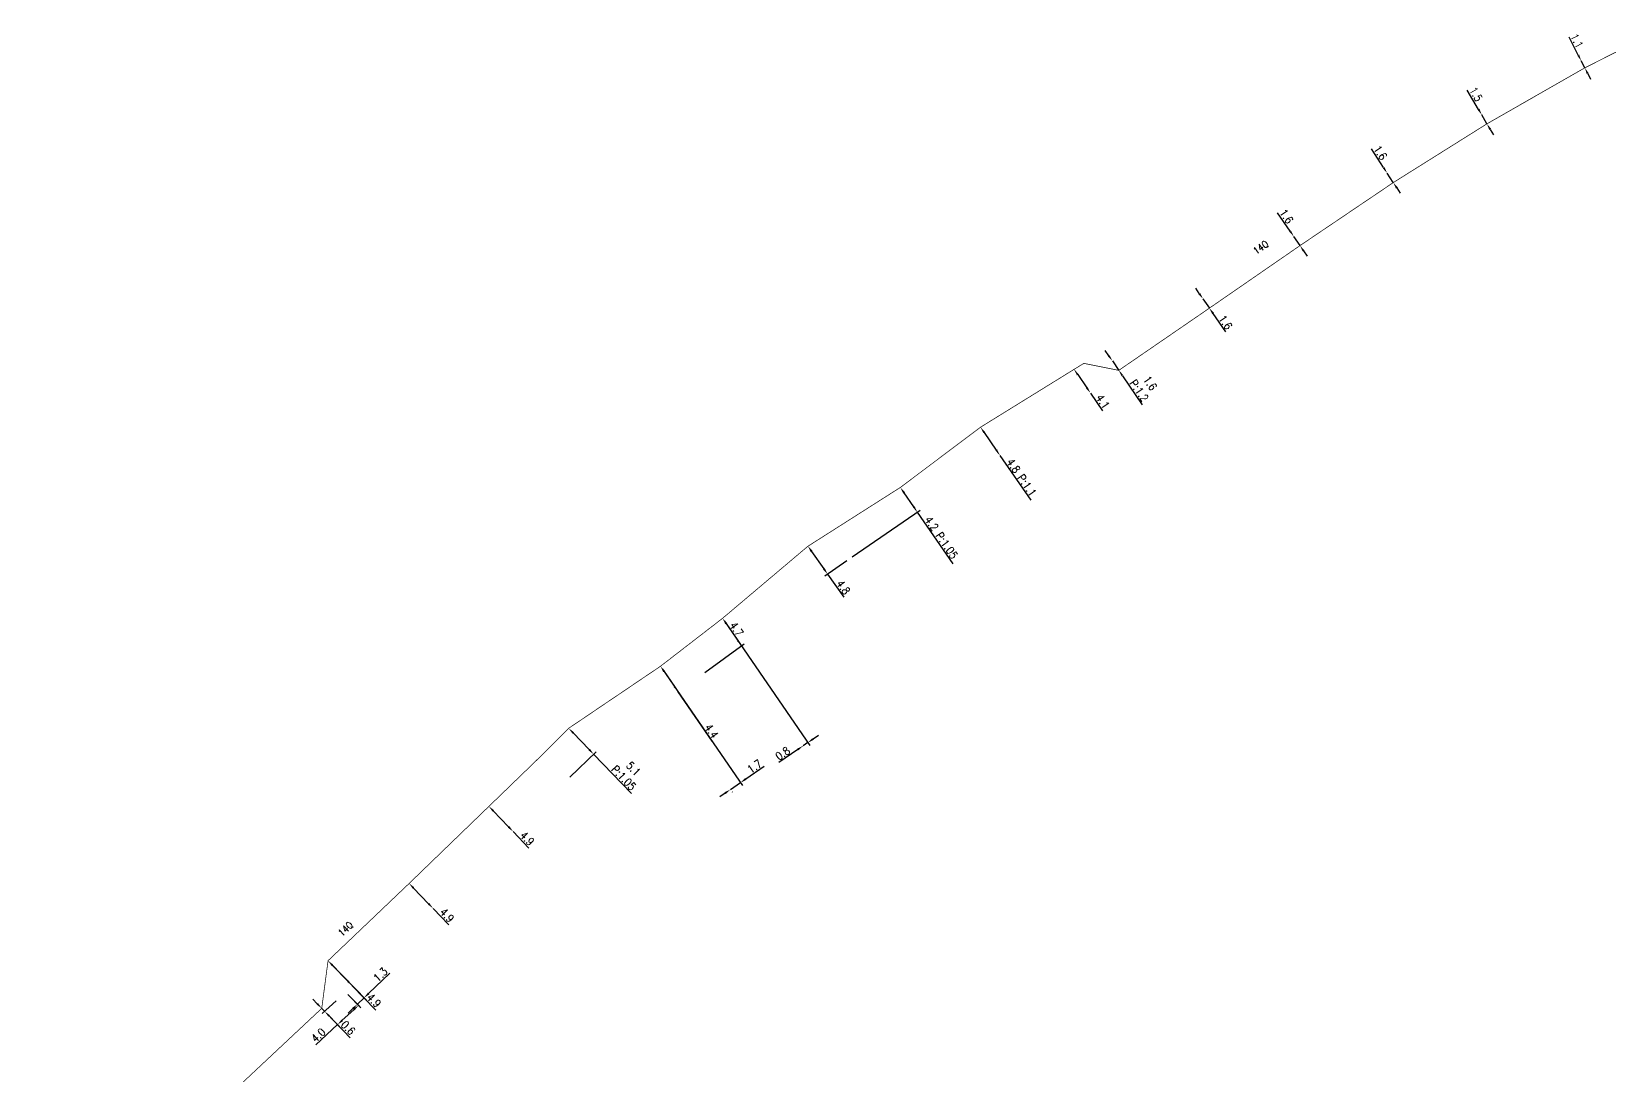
# Model space of a CAD drawing. Header units: millimetres. Extents: x 185011 to 186000, y 128000 to 128990.
# Drawn here: x 185777.2 to 186000, y 128146.7 to 128293.4 of the extents above; entities that cross this region are included whole.
import ezdxf
from ezdxf.enums import TextEntityAlignment as Align

# ---------------------------------------------------------------- set-up
doc = ezdxf.new("R2010")
doc.units = ezdxf.units.MM
doc.header["$PDMODE"] = 34
doc.linetypes.add('S_ST', pattern=[14, 8, -1.5, 0, -1.5, 0, -1.5, 0, -1.5])
doc.layers.get('Defpoints').update_dxf_attribs({"linetype": 'CONTINUOUS'})
doc.layers.add('S_100', color=5, linetype='CONTINUOUS')
doc.styles.get("Standard").update_dxf_attribs({"font": 'romans.shx', "width": 0.85})
doc.dimstyles.get("Standard").update_dxf_attribs({"dimtxt": 1.5, "dimasz": 1.2, "dimexe": 0.625, "dimexo": 0.625, "dimgap": 0.25, "dimtad": 1, "dimdec": 1, "dimzin": 0, "dimdsep": 46, "dimtxsty": 'Standard', "dimcen": -0.5, "dimadec": 0, "dimazin": 0, "dimtfac": 1, "dimtdec": 1, "dimtmove": 0, "dimatfit": 3, "dimfxl": 0, "dimtolj": 1, "dimtzin": 0, "dimarcsym": 0})

# ---------------------------------------------------------------- blocks, each defined once
blk = doc.blocks.new('*D123')
at = {"layer": 'Defpoints', "color": 0, "linetype": 'Continuous', "transparency": 16777216}
for p in [(185821.37, 128158.36), (185818.42, 128155.65), (185823.17, 128156.5)]:
    blk.add_point(p, dxfattribs=at)
at = {"layer": 'S_100', "color": 0, "linetype": 'Continuous', "lineweight": -2, "transparency": 16777216}
for p, q in [((185821.69, 128158.02), (185823.5, 128156.16)), ((185822.51, 128155.89), (185820.89, 128154.4)), ((185820.22, 128153.79), (185817.15, 128150.96)), ((185818.75, 128155.32), (185820.55, 128153.45))]:
    blk.add_line(p, q, dxfattribs=at)
at = {"layer": 'S_100', "color": 0, "linetype": 'Continuous', "transparency": 16777216}
for points in [[(185822.41, 128156), (185822.61, 128155.78), (185823.17, 128156.5)], [(185820.79, 128154.51), (185820.99, 128154.29), (185820.22, 128153.79)]]:
    blk.add_solid(points, dxfattribs=at)
at = {"layer": 'S_100', "color": 0, "linetype": 'Continuous', "transparency": 16777216, "insert": (185817.52, 128152.32), "char_height": 1.125, "attachment_point": 5, "rotation": 42.5658}
blk.add_mtext('\\A1;4.0', dxfattribs=at)
blk = doc.blocks.new('*D124')
at = {"layer": 'Defpoints', "color": 0, "linetype": 'Continuous', "transparency": 16777216}
for p in [(185818, 128156.08), (185818.42, 128155.65), (185820.38, 128157.45)]:
    blk.add_point(p, dxfattribs=at)
at = {"layer": 'S_100', "color": 0, "linetype": 'Continuous', "lineweight": -2, "transparency": 16777216}
for p, q in [((185817.38, 128156.73), (185816.75, 128157.38)), ((185818, 128156.08), (185818.42, 128155.65)), ((185820.04, 128157.14), (185818.07, 128155.34)), ((185819.05, 128155.01), (185822, 128151.96))]:
    blk.add_line(p, q, dxfattribs=at)
at = {"layer": 'S_100', "color": 0, "linetype": 'Continuous', "transparency": 16777216}
for points in [[(185817.48, 128156.83), (185817.27, 128156.62), (185818, 128156.08)], [(185819.15, 128155.11), (185818.94, 128154.9), (185818.42, 128155.65)]]:
    blk.add_solid(points, dxfattribs=at)
at = {"layer": 'S_100', "color": 0, "linetype": 'Continuous', "transparency": 16777216, "insert": (185821.71, 128153.34), "char_height": 1.125, "attachment_point": 5, "rotation": 314.1197}
blk.add_mtext('\\A1;0.6', dxfattribs=at)
blk = doc.blocks.new('*D125')
at = {"layer": 'Defpoints', "color": 0, "linetype": 'Continuous', "transparency": 16777216}
for p in [(185818.89, 128162.78), (185822.3, 128159.26), (185822.3, 128159.26)]:
    blk.add_point(p, dxfattribs=at)
at = {"layer": 'S_100', "color": 0, "linetype": 'Continuous', "lineweight": -2, "transparency": 16777216}
for p, q in [((185819.52, 128162.13), (185821.68, 128159.9)), ((185822.3, 128159.26), (185825.62, 128155.84))]:
    blk.add_line(p, q, dxfattribs=at)
at = {"layer": 'S_100', "color": 0, "linetype": 'Continuous', "transparency": 16777216}
for points in [[(185819.63, 128162.23), (185819.41, 128162.02), (185818.89, 128162.78)], [(185821.78, 128160.01), (185821.57, 128159.8), (185822.3, 128159.26)]]:
    blk.add_solid(points, dxfattribs=at)
at = {"layer": 'S_100', "color": 0, "linetype": 'Continuous', "transparency": 16777216, "insert": (185825.34, 128157.2), "char_height": 1.125, "attachment_point": 5, "rotation": 314.1311}
blk.add_mtext('\\A1;4.9', dxfattribs=at)
blk = doc.blocks.new('*D126')
at = {"layer": 'Defpoints', "color": 0, "linetype": 'Continuous', "transparency": 16777216}
for p in [(185818.89, 128162.78), (185821.37, 128158.36), (185823.01, 128156.66)]:
    blk.add_point(p, dxfattribs=at)
at = {"layer": 'S_100', "color": 0, "linetype": 'Continuous', "lineweight": -2, "transparency": 16777216}
for p, q in [((185819.22, 128162.44), (185824.28, 128157.22)), ((185824.6, 128158.18), (185827.59, 128161.05)), ((185821.69, 128158.02), (185823.34, 128156.32)), ((185822.36, 128156.04), (185821.72, 128155.41)), ((185823.01, 128156.66), (185823.95, 128157.56))]:
    blk.add_line(p, q, dxfattribs=at)
at = {"layer": 'S_100', "color": 0, "linetype": 'Continuous', "transparency": 16777216}
for points in [[(185824.5, 128158.29), (185824.71, 128158.07), (185823.95, 128157.56)], [(185822.26, 128156.14), (185822.47, 128155.93), (185823.01, 128156.66)]]:
    blk.add_solid(points, dxfattribs=at)
at = {"layer": 'S_100', "color": 0, "linetype": 'Continuous', "transparency": 16777216, "insert": (185826.26, 128160.82), "char_height": 1.125, "attachment_point": 5, "rotation": 43.82}
blk.add_mtext('\\A1;1.3', dxfattribs=at)
blk = doc.blocks.new('*D127')
at = {"layer": 'Defpoints', "color": 0, "linetype": 'Continuous', "transparency": 16777216}
for p in [(185841.51, 128184.48), (185844.9, 128180.95), (185844.9, 128180.95)]:
    blk.add_point(p, dxfattribs=at)
at = {"layer": 'S_100', "color": 0, "linetype": 'Continuous', "lineweight": -2, "transparency": 16777216}
for p, q in [((185842.13, 128183.83), (185844.28, 128181.6)), ((185844.9, 128180.95), (185847.14, 128178.61))]:
    blk.add_line(p, q, dxfattribs=at)
at = {"layer": 'S_100', "color": 0, "linetype": 'Continuous', "transparency": 16777216}
for points in [[(185842.24, 128183.94), (185842.03, 128183.73), (185841.51, 128184.48)], [(185844.39, 128181.7), (185844.17, 128181.49), (185844.9, 128180.95)]]:
    blk.add_solid(points, dxfattribs=at)
at = {"layer": 'S_100', "color": 0, "linetype": 'Continuous', "transparency": 16777216, "insert": (185846.88, 128179.97), "char_height": 1.125, "attachment_point": 5, "rotation": 313.82}
blk.add_mtext('\\A1;4.9', dxfattribs=at)
blk = doc.blocks.new('*D128')
at = {"layer": 'Defpoints', "color": 0, "linetype": 'Continuous', "transparency": 16777216}
for p in [(185830.29, 128173.64), (185833.65, 128170.14), (185833.65, 128170.14)]:
    blk.add_point(p, dxfattribs=at)
at = {"layer": 'S_100', "color": 0, "linetype": 'Continuous', "lineweight": -2, "transparency": 16777216}
for p, q in [((185830.91, 128172.99), (185833.02, 128170.79)), ((185833.65, 128170.14), (185835.89, 128167.81))]:
    blk.add_line(p, q, dxfattribs=at)
at = {"layer": 'S_100', "color": 0, "linetype": 'Continuous', "transparency": 16777216}
for points in [[(185831.02, 128173.1), (185830.8, 128172.89), (185830.29, 128173.64)], [(185833.13, 128170.9), (185832.92, 128170.69), (185833.65, 128170.14)]]:
    blk.add_solid(points, dxfattribs=at)
at = {"layer": 'S_100', "color": 0, "linetype": 'Continuous', "transparency": 16777216, "insert": (185835.62, 128169.17), "char_height": 1.125, "attachment_point": 5, "rotation": 313.82}
blk.add_mtext('\\A1;4.9', dxfattribs=at)
blk = doc.blocks.new('*D129')
at = {"layer": 'Defpoints', "color": 0, "linetype": 'Continuous', "transparency": 16777216}
for p in [(185852.73, 128195.46), (185856.23, 128191.82), (185852.54, 128188.27)]:
    blk.add_point(p, dxfattribs=at)
at = {"layer": 'S_100', "color": 0, "linetype": 'Continuous', "lineweight": -2, "transparency": 16777216}
for p, q in [((185853.36, 128194.81), (185855.61, 128192.47)), ((185852.88, 128188.6), (185856.57, 128192.14)), ((185856.23, 128191.82), (185861.54, 128186.28))]:
    blk.add_line(p, q, dxfattribs=at)
at = {"layer": 'S_100', "color": 0, "linetype": 'Continuous', "transparency": 16777216}
for points in [[(185853.47, 128194.91), (185853.25, 128194.71), (185852.73, 128195.46)], [(185855.72, 128192.57), (185855.5, 128192.36), (185856.23, 128191.82)]]:
    blk.add_solid(points, dxfattribs=at)
at = {"layer": 'S_100', "color": 0, "linetype": 'Continuous', "transparency": 16777216, "insert": (185861.15, 128189.13), "char_height": 1.125, "attachment_point": 5, "rotation": 313.82}
blk.add_mtext('\\A1;5.1\\PP:1.05', dxfattribs=at)
blk = doc.blocks.new('*D130')
at = {"layer": 'Defpoints', "color": 0, "linetype": 'Continuous', "transparency": 16777216}
for p in [(185923.8, 128245.92), (185926.1, 128242.58), (185926.1, 128242.58)]:
    blk.add_point(p, dxfattribs=at)
at = {"layer": 'S_100', "color": 0, "linetype": 'Continuous', "lineweight": -2, "transparency": 16777216}
for p, q in [((185924.31, 128245.18), (185925.59, 128243.32)), ((185926.1, 128242.58), (185927.81, 128240.11))]:
    blk.add_line(p, q, dxfattribs=at)
at = {"layer": 'S_100', "color": 0, "linetype": 'Continuous', "transparency": 16777216}
for points in [[(185924.44, 128245.26), (185924.19, 128245.09), (185923.8, 128245.92)], [(185925.72, 128243.41), (185925.47, 128243.24), (185926.1, 128242.58)]]:
    blk.add_solid(points, dxfattribs=at)
at = {"layer": 'S_100', "color": 0, "linetype": 'Continuous', "transparency": 16777216, "insert": (185927.83, 128241.4), "char_height": 1.125, "attachment_point": 5, "rotation": 304.568}
blk.add_mtext('\\A1;4.1', dxfattribs=at)
blk = doc.blocks.new('*D131')
at = {"layer": 'Defpoints', "color": 0, "linetype": 'Continuous', "transparency": 16777216}
for p in [(185929.18, 128247.1), (185929.18, 128247.1), (185930.09, 128245.78)]:
    blk.add_point(p, dxfattribs=at)
at = {"layer": 'S_100', "color": 0, "linetype": 'Continuous', "lineweight": -2, "transparency": 16777216}
for p, q in [((185928.67, 128247.84), (185928.17, 128248.58)), ((185929.18, 128247.1), (185930.09, 128245.78)), ((185930.59, 128245.03), (185933.39, 128240.95))]:
    blk.add_line(p, q, dxfattribs=at)
at = {"layer": 'S_100', "color": 0, "linetype": 'Continuous', "transparency": 16777216}
for points in [[(185928.8, 128247.92), (185928.55, 128247.76), (185929.18, 128247.1)], [(185930.72, 128245.12), (185930.47, 128244.95), (185930.09, 128245.78)]]:
    blk.add_solid(points, dxfattribs=at)
at = {"layer": 'S_100', "color": 0, "linetype": 'Continuous', "transparency": 16777216, "insert": (185933.72, 128243.45), "char_height": 1.125, "attachment_point": 5, "rotation": 304.3923}
blk.add_mtext('\\A1;1.6\\PP:1.2', dxfattribs=at)
blk = doc.blocks.new('*D132')
at = {"layer": 'Defpoints', "color": 0, "linetype": 'Continuous', "transparency": 16777216}
for p in [(185941.92, 128255.84), (185941.92, 128255.84), (185942.82, 128254.52)]:
    blk.add_point(p, dxfattribs=at)
at = {"layer": 'S_100', "color": 0, "linetype": 'Continuous', "lineweight": -2, "transparency": 16777216}
for p, q in [((185941.41, 128256.58), (185940.9, 128257.32)), ((185941.92, 128255.84), (185942.82, 128254.52)), ((185943.33, 128253.77), (185945.11, 128251.18))]:
    blk.add_line(p, q, dxfattribs=at)
at = {"layer": 'S_100', "color": 0, "linetype": 'Continuous', "transparency": 16777216}
for points in [[(185941.53, 128256.66), (185941.29, 128256.49), (185941.92, 128255.84)], [(185943.46, 128253.86), (185943.21, 128253.69), (185942.82, 128254.52)]]:
    blk.add_solid(points, dxfattribs=at)
at = {"layer": 'S_100', "color": 0, "linetype": 'Continuous', "transparency": 16777216, "insert": (185945.09, 128252.53), "char_height": 1.125, "attachment_point": 5, "rotation": 304.4527}
blk.add_mtext('\\A1;1.6', dxfattribs=at)
blk = doc.blocks.new('*D133')
at = {"layer": 'Defpoints', "color": 0, "linetype": 'Continuous', "transparency": 16777216}
for p in [(185954.69, 128264.6), (185954.69, 128264.6), (185955.57, 128263.32)]:
    blk.add_point(p, dxfattribs=at)
at = {"layer": 'S_100', "color": 0, "linetype": 'Continuous', "lineweight": -2, "transparency": 16777216}
for p, q in [((185954.18, 128265.34), (185952.41, 128267.93)), ((185955.57, 128263.32), (185954.69, 128264.6)), ((185956.08, 128262.58), (185956.59, 128261.84))]:
    blk.add_line(p, q, dxfattribs=at)
at = {"layer": 'S_100', "color": 0, "linetype": 'Continuous', "transparency": 16777216}
for points in [[(185954.31, 128265.43), (185954.06, 128265.26), (185954.69, 128264.6)], [(185956.2, 128262.66), (185955.95, 128262.49), (185955.57, 128263.32)]]:
    blk.add_solid(points, dxfattribs=at)
at = {"layer": 'S_100', "color": 0, "linetype": 'Continuous', "transparency": 16777216, "insert": (185953.66, 128267.43), "char_height": 1.125, "attachment_point": 5, "rotation": 304.4527}
blk.add_mtext('\\A1;1.6', dxfattribs=at)
blk = doc.blocks.new('*D134')
at = {"layer": 'Defpoints', "color": 0, "linetype": 'Continuous', "transparency": 16777216}
for p in [(185967.82, 128273.52), (185967.82, 128273.52), (185968.69, 128272.18)]:
    blk.add_point(p, dxfattribs=at)
at = {"layer": 'S_100', "color": 0, "linetype": 'Continuous', "lineweight": -2, "transparency": 16777216}
for p, q in [((185967.33, 128274.28), (185965.62, 128276.91)), ((185968.69, 128272.18), (185967.82, 128273.52)), ((185969.18, 128271.43), (185969.67, 128270.67))]:
    blk.add_line(p, q, dxfattribs=at)
at = {"layer": 'S_100', "color": 0, "linetype": 'Continuous', "transparency": 16777216}
for points in [[(185967.45, 128274.36), (185967.2, 128274.19), (185967.82, 128273.52)], [(185969.31, 128271.51), (185969.06, 128271.34), (185968.69, 128272.18)]]:
    blk.add_solid(points, dxfattribs=at)
at = {"layer": 'S_100', "color": 0, "linetype": 'Continuous', "transparency": 16777216, "insert": (185966.86, 128276.38), "char_height": 1.125, "attachment_point": 5, "rotation": 303.0314}
blk.add_mtext('\\A1;1.6', dxfattribs=at)
blk = doc.blocks.new('*D135')
at = {"layer": 'Defpoints', "color": 0, "linetype": 'Continuous', "transparency": 16777216}
for p in [(185981.13, 128281.69), (185981.13, 128281.69), (185981.86, 128280.44)]:
    blk.add_point(p, dxfattribs=at)
at = {"layer": 'S_100', "color": 0, "linetype": 'Continuous', "lineweight": -2, "transparency": 16777216}
for p, q in [((185980.68, 128282.47), (185979.1, 128285.19)), ((185981.86, 128280.44), (185981.13, 128281.69)), ((185982.31, 128279.66), (185982.76, 128278.88))]:
    blk.add_line(p, q, dxfattribs=at)
at = {"layer": 'S_100', "color": 0, "linetype": 'Continuous', "transparency": 16777216}
for points in [[(185980.81, 128282.55), (185980.55, 128282.4), (185981.13, 128281.69)], [(185982.44, 128279.74), (185982.18, 128279.58), (185981.86, 128280.44)]]:
    blk.add_solid(points, dxfattribs=at)
at = {"layer": 'S_100', "color": 0, "linetype": 'Continuous', "transparency": 16777216, "insert": (185980.31, 128284.6), "char_height": 1.125, "attachment_point": 5, "rotation": 300.1372}
blk.add_mtext('\\A1;1.5', dxfattribs=at)
blk = doc.blocks.new('*D136')
at = {"layer": 'Defpoints', "color": 0, "linetype": 'Continuous', "transparency": 16777216}
for p in [(185995.11, 128289.29), (185995.11, 128289.29), (185995.62, 128288.31)]:
    blk.add_point(p, dxfattribs=at)
at = {"layer": 'S_100', "color": 0, "linetype": 'Continuous', "lineweight": -2, "transparency": 16777216}
for p, q in [((185994.7, 128290.09), (185993.4, 128292.64)), ((185995.62, 128288.31), (185995.11, 128289.29)), ((185996.03, 128287.51), (185996.44, 128286.7))]:
    blk.add_line(p, q, dxfattribs=at)
at = {"layer": 'S_100', "color": 0, "linetype": 'Continuous', "transparency": 16777216}
for points in [[(185994.84, 128290.15), (185994.57, 128290.02), (185995.11, 128289.29)], [(185996.16, 128287.57), (185995.89, 128287.44), (185995.62, 128288.31)]]:
    blk.add_solid(points, dxfattribs=at)
at = {"layer": 'S_100', "color": 0, "linetype": 'Continuous', "transparency": 16777216, "insert": (185994.51, 128292.11), "char_height": 1.125, "attachment_point": 5, "rotation": 297.1196}
blk.add_mtext('\\A1;1.1', dxfattribs=at)
blk = doc.blocks.new('*D137')
at = {"layer": 'Defpoints', "color": 0, "linetype": 'Continuous', "transparency": 16777216}
for p in [(185865.64, 128204.18), (185875.45, 128186.91), (185875.49, 128186.86)]:
    blk.add_point(p, dxfattribs=at)
at = {"layer": 'S_100', "color": 0, "linetype": 'Continuous', "lineweight": -2, "transparency": 16777216}
for p, q in [((185865.9, 128203.79), (185877.15, 128187.43)), ((185877.63, 128188.33), (185880.22, 128190.11)), ((185875.49, 128186.86), (185876.89, 128187.82)), ((185874.74, 128186.35), (185874, 128185.84)), ((185875.72, 128186.52), (185875.75, 128186.47))]:
    blk.add_line(p, q, dxfattribs=at)
at = {"layer": 'S_100', "color": 0, "linetype": 'Continuous', "transparency": 16777216}
for points in [[(185874.66, 128186.47), (185874.83, 128186.22), (185875.49, 128186.86)], [(185877.54, 128188.45), (185877.71, 128188.2), (185876.89, 128187.82)]]:
    blk.add_solid(points, dxfattribs=at)
at = {"layer": 'S_100', "color": 0, "linetype": 'Continuous', "transparency": 16777216, "insert": (185878.87, 128190.09), "char_height": 1.125, "attachment_point": 5, "rotation": 34.5143}
blk.add_mtext('\\A1;1.7', dxfattribs=at)
blk = doc.blocks.new('*D138')
at = {"layer": 'Defpoints', "color": 0, "linetype": 'Continuous', "transparency": 16777216}
for p in [(185865.64, 128204.18), (185868.1, 128200.6), (185868.1, 128200.6)]:
    blk.add_point(p, dxfattribs=at)
at = {"layer": 'S_100', "color": 0, "linetype": 'Continuous', "lineweight": -2, "transparency": 16777216}
for p, q in [((185866.14, 128203.44), (185867.59, 128201.34)), ((185868.1, 128200.6), (185872.88, 128193.64))]:
    blk.add_line(p, q, dxfattribs=at)
at = {"layer": 'S_100', "color": 0, "linetype": 'Continuous', "transparency": 16777216}
for points in [[(185866.27, 128203.52), (185866.02, 128203.35), (185865.64, 128204.18)], [(185867.71, 128201.42), (185867.47, 128201.25), (185868.1, 128200.6)]]:
    blk.add_solid(points, dxfattribs=at)
at = {"layer": 'S_100', "color": 0, "linetype": 'Continuous', "transparency": 16777216, "insert": (185872.81, 128195.07), "char_height": 1.125, "attachment_point": 5, "rotation": 304.5143}
blk.add_mtext('\\A1;4.4', dxfattribs=at)
blk = doc.blocks.new('*D139')
at = {"layer": 'Defpoints', "color": 0, "linetype": 'Continuous', "transparency": 16777216}
for p in [(185874.37, 128210.92), (185885.71, 128192.99), (185885.71, 128192.99)]:
    blk.add_point(p, dxfattribs=at)
at = {"layer": 'S_100', "color": 0, "linetype": 'Continuous', "lineweight": -2, "transparency": 16777216}
for p, q in [((185874.63, 128210.53), (185886.64, 128193.06)), ((185886.37, 128193.45), (185885.71, 128192.99)), ((185887.11, 128193.96), (185887.85, 128194.47)), ((185884.97, 128192.48), (185882.27, 128190.63))]:
    blk.add_line(p, q, dxfattribs=at)
at = {"layer": 'S_100', "color": 0, "linetype": 'Continuous', "transparency": 16777216}
for points in [[(185887.03, 128194.08), (185887.2, 128193.83), (185886.37, 128193.45)], [(185884.88, 128192.61), (185885.05, 128192.36), (185885.71, 128192.99)]]:
    blk.add_solid(points, dxfattribs=at)
at = {"layer": 'S_100', "color": 0, "linetype": 'Continuous', "transparency": 16777216, "insert": (185882.82, 128191.92), "char_height": 1.125, "attachment_point": 5, "rotation": 34.4848}
blk.add_mtext('\\A1;0.8', dxfattribs=at)
blk = doc.blocks.new('*D140')
at = {"layer": 'Defpoints', "color": 0, "linetype": 'Continuous', "transparency": 16777216}
for p in [(185874.37, 128210.92), (185877.03, 128207.04), (185871.5, 128203.05)]:
    blk.add_point(p, dxfattribs=at)
at = {"layer": 'S_100', "color": 0, "linetype": 'Continuous', "lineweight": -2, "transparency": 16777216}
for p, q in [((185874.88, 128210.18), (185876.52, 128207.79)), ((185871.88, 128203.32), (185877.41, 128207.32))]:
    blk.add_line(p, q, dxfattribs=at)
at = {"layer": 'S_100', "color": 0, "linetype": 'Continuous', "transparency": 16777216}
for points in [[(185875, 128210.26), (185874.75, 128210.09), (185874.37, 128210.92)], [(185876.64, 128207.87), (185876.4, 128207.7), (185877.03, 128207.04)]]:
    blk.add_solid(points, dxfattribs=at)
at = {"layer": 'S_100', "color": 0, "linetype": 'Continuous', "transparency": 16777216, "insert": (185876.32, 128209.41), "char_height": 1.125, "attachment_point": 5, "rotation": 304.4848}
blk.add_mtext('\\A1;4.7', dxfattribs=at)
blk = doc.blocks.new('*D141')
at = {"layer": 'Defpoints', "color": 0, "linetype": 'Continuous', "transparency": 16777216}
for p in [(185886.37, 128221.05), (185892.2, 128219.29), (185889.14, 128217.13)]:
    blk.add_point(p, dxfattribs=at)
at = {"layer": 'S_100', "color": 0, "linetype": 'Continuous', "lineweight": -2, "transparency": 16777216}
for p, q in [((185886.89, 128220.32), (185888.62, 128217.87)), ((185891.82, 128219.02), (185888.75, 128216.86)), ((185889.14, 128217.13), (185891.42, 128213.89))]:
    blk.add_line(p, q, dxfattribs=at)
at = {"layer": 'S_100', "color": 0, "linetype": 'Continuous', "transparency": 16777216}
for points in [[(185887.01, 128220.41), (185886.77, 128220.23), (185886.37, 128221.05)], [(185888.74, 128217.95), (185888.5, 128217.78), (185889.14, 128217.13)]]:
    blk.add_solid(points, dxfattribs=at)
at = {"layer": 'S_100', "color": 0, "linetype": 'Continuous', "transparency": 16777216, "insert": (185891.35, 128215.29), "char_height": 1.125, "attachment_point": 5, "rotation": 305.1984}
blk.add_mtext('\\A1;4.8', dxfattribs=at)
blk = doc.blocks.new('*D142')
at = {"layer": 'Defpoints', "color": 0, "linetype": 'Continuous', "transparency": 16777216}
for p in [(185899.37, 128229.32), (185901.75, 128225.86), (185892.2, 128219.29)]:
    blk.add_point(p, dxfattribs=at)
at = {"layer": 'S_100', "color": 0, "linetype": 'Continuous', "lineweight": -2, "transparency": 16777216}
for p, q in [((185899.88, 128228.58), (185901.24, 128226.6)), ((185892.58, 128219.56), (185902.14, 128226.12)), ((185901.75, 128225.86), (185906.76, 128218.57))]:
    blk.add_line(p, q, dxfattribs=at)
at = {"layer": 'S_100', "color": 0, "linetype": 'Continuous', "transparency": 16777216}
for points in [[(185900.01, 128228.66), (185899.76, 128228.49), (185899.37, 128229.32)], [(185901.37, 128226.68), (185901.12, 128226.51), (185901.75, 128225.86)]]:
    blk.add_solid(points, dxfattribs=at)
at = {"layer": 'S_100', "color": 0, "linetype": 'Continuous', "transparency": 16777216, "insert": (185905.13, 128222.27), "char_height": 1.125, "attachment_point": 5, "rotation": 304.4874}
blk.add_mtext('\\A1;4.2 P:1.05', dxfattribs=at)
blk = doc.blocks.new('*D143')
at = {"layer": 'Defpoints', "color": 0, "linetype": 'Continuous', "transparency": 16777216}
for p in [(185910.65, 128237.79), (185913.37, 128233.83), (185913.37, 128233.83)]:
    blk.add_point(p, dxfattribs=at)
at = {"layer": 'S_100', "color": 0, "linetype": 'Continuous', "lineweight": -2, "transparency": 16777216}
for p, q in [((185911.16, 128237.05), (185912.86, 128234.58)), ((185913.37, 128233.83), (185917.7, 128227.53))]:
    blk.add_line(p, q, dxfattribs=at)
at = {"layer": 'S_100', "color": 0, "linetype": 'Continuous', "transparency": 16777216}
for points in [[(185911.28, 128237.13), (185911.04, 128236.96), (185910.65, 128237.79)], [(185912.98, 128234.66), (185912.73, 128234.49), (185913.37, 128233.83)]]:
    blk.add_solid(points, dxfattribs=at)
at = {"layer": 'S_100', "color": 0, "linetype": 'Continuous', "transparency": 16777216, "insert": (185916.41, 128230.73), "char_height": 1.125, "attachment_point": 5, "rotation": 304.4874}
blk.add_mtext('\\A1;4.8 P:1.1', dxfattribs=at)

msp = doc.modelspace()

# ---------------------------------------------------------------- linework, layer by layer
at = {"layer": 'S_100', "linetype": 'S_ST', "const_width": 0.1}
msp.add_lwpolyline([(186000, 128290.52), (185995.62, 128288.31), (185995.62, 128288.31), (185981.86, 128280.44), (185981.86, 128280.44), (185968.69, 128272.18), (185968.69, 128272.18), (185955.57, 128263.32), (185955.57, 128263.32), (185942.82, 128254.52), (185942.82, 128254.52), (185930.09, 128245.78), (185925.17, 128246.76), (185923.8, 128245.92), (185923.8, 128245.92), (185910.65, 128237.79), (185910.65, 128237.79), (185899.37, 128229.32), (185899.37, 128229.32), (185886.37, 128221.05), (185874.37, 128210.92), (185865.64, 128204.18), (185852.73, 128195.46), (185848.05, 128190.8), (185841.51, 128184.48), (185841.51, 128184.48), (185830.29, 128173.64), (185830.29, 128173.64), (185818.89, 128162.78), (185818, 128156.08), (185818, 128156.08), (185818, 128156.08), (185777.26, 128117.89)], dxfattribs=at)

# ---------------------------------------------------------------- texts
at = {"layer": 'S_100', "linetype": 'Continuous', "width": 0.85}
for rotation, p in [(34.6377, (185950.07, 128263.03)), (43.6384, (185821.38, 128167.22))]:
    msp.add_text('14Q', height=1, rotation=rotation, dxfattribs=at).set_placement(p, align=Align.MIDDLE)

# ---------------------------------------------------------------- dimensions: what is measured, and where the dimension line sits
at = {"layer": 'S_100', "linetype": 'Continuous'}
for base, p1, p2, angle, override, picture, middle in [((185995.11, 128289.29), (185995.62, 128288.31), (185995.11, 128289.29), 297.1196, {"dimscale": 0.75, "dimatfit": 0}, '*D136', (185993.84, 128291.76)), ((185981.13, 128281.69), (185981.86, 128280.44), (185981.13, 128281.69), 300.1372, {"dimscale": 0.75, "dimlfac": 1, "dimlunit": 2, "dimatfit": 0}, '*D135', (185979.66, 128284.22)), ((185967.82, 128273.52), (185968.69, 128272.18), (185967.82, 128273.52), 303.0314, {"dimscale": 0.75, "dimatfit": 0}, '*D134', (185966.23, 128275.97)), ((185954.6924, 128264.5993), (185955.5692, 128263.3212), (185954.6924, 128264.5993), 304.4527, {"dimscale": 0.75, "dimatfit": 0}, '*D133', (185953.0399, 128267.0079)), ((185941.92, 128255.84), (185942.82, 128254.52), (185941.92, 128255.84), 304.4527, {"dimscale": 0.75, "dimatfit": 0}, '*D132', (185944.48, 128252.11)), ((185926.10224, 128242.58183), (185923.80433, 128245.91681), (185926.10224, 128242.58183), 124.568, {"dimscale": 0.75}, '*D130', (185927.21016, 128240.97389)), ((185889.14, 128217.13), (185886.37, 128221.05), (185892.2, 128219.29), 125.1984, {"dimscale": 0.75}, '*D141', (185890.74, 128214.86)), ((185885.71, 128192.99), (185874.37, 128210.92), (185885.71, 128192.99), 34.4848, {"dimscale": 0.75, "dimatfit": 0}, '*D139', (185883.25, 128191.3)), ((185875.49, 128186.86), (185865.64, 128204.18), (185875.45, 128186.91), 34.5143, {"dimscale": 0.75, "dimatfit": 0}, '*D137', (185879.29, 128189.47)), ((185868.1, 128200.6), (185865.64, 128204.18), (185868.1, 128200.6), 124.5143, {"dimscale": 0.75}, '*D138', (185872.2, 128194.64)), ((185844.9, 128180.95), (185841.51, 128184.48), (185844.9, 128180.95), 133.82, {"dimscale": 0.75}, '*D127', (185846.33, 128179.45)), ((185833.65, 128170.14), (185830.29, 128173.64), (185833.65, 128170.14), 133.82, {"dimscale": 0.75}, '*D128', (185835.08, 128168.65)), ((185822.3, 128159.26), (185818.89, 128162.78), (185822.3, 128159.26), 134.1311, {"dimscale": 0.75}, '*D125', (185824.81, 128156.68)), ((185823.01, 128156.66), (185818.89, 128162.78), (185821.37, 128158.36), 43.82, {"dimscale": 0.75, "dimatfit": 0}, '*D126', (185826.78, 128160.27)), ((185823.17, 128156.5), (185818.42, 128155.65), (185821.37, 128158.36), 222.5658, {"dimscale": 0.75}, '*D123', (185818.02, 128151.77))]:
    dim = msp.add_linear_dim(base=base, p1=p1, p2=p2, angle=angle, dimstyle='Standard', override=override, dxfattribs=at)
    dim.commit()
    dim.dimension.update_dxf_attribs({"geometry": picture, "text_midpoint": middle, "dimtype": 160})
for base, p1, p2, angle, text, override, picture, middle in [((185929.18, 128247.1), (185930.09, 128245.78), (185929.18, 128247.1), 304.3923, '<>\\PP:1.2', {"dimscale": 0.75, "dimatfit": 0}, '*D131', (185932.33, 128242.5)), ((185913.37, 128233.83), (185910.65, 128237.79), (185913.37, 128233.83), 124.4874, '<> P:1.1', {"dimscale": 0.75}, '*D143', (185915.79, 128230.31)), ((185901.75, 128225.86), (185899.37, 128229.32), (185892.2, 128219.29), 124.4874, '<> P:1.05', {"dimscale": 0.75}, '*D142', (185904.51, 128221.84)), ((185856.23, 128191.82), (185852.73, 128195.46), (185852.54, 128188.27), 133.82, '<>\\PP:1.05', {"dimscale": 0.75}, '*D129', (185859.93, 128187.96)), ((185818.42, 128155.65), (185818, 128156.08), (185820.38, 128157.45), 134.1197, '0.6', {"dimscale": 0.75, "dimatfit": 0}, '*D124', (185821.17, 128152.81))]:
    dim = msp.add_linear_dim(base=base, p1=p1, p2=p2, angle=angle, text=text, dimstyle='Standard', override=override, dxfattribs=at)
    dim.commit()
    dim.dimension.update_dxf_attribs({"geometry": picture, "text_midpoint": middle, "dimtype": 160})
dim = msp.add_linear_dim(base=(185877.03, 128207.04), p1=(185874.37, 128210.92), p2=(185871.5, 128203.05), angle=124.4848, text='4.7', dimstyle='Standard', override={"dimscale": 0.75, "dimatfit": 0}, dxfattribs=at)
dim.commit()
dim.dimension.update_dxf_attribs({"geometry": '*D140', "text_midpoint": (185876.32, 128209.41)})

doc.saveas('drawing.dxf')
